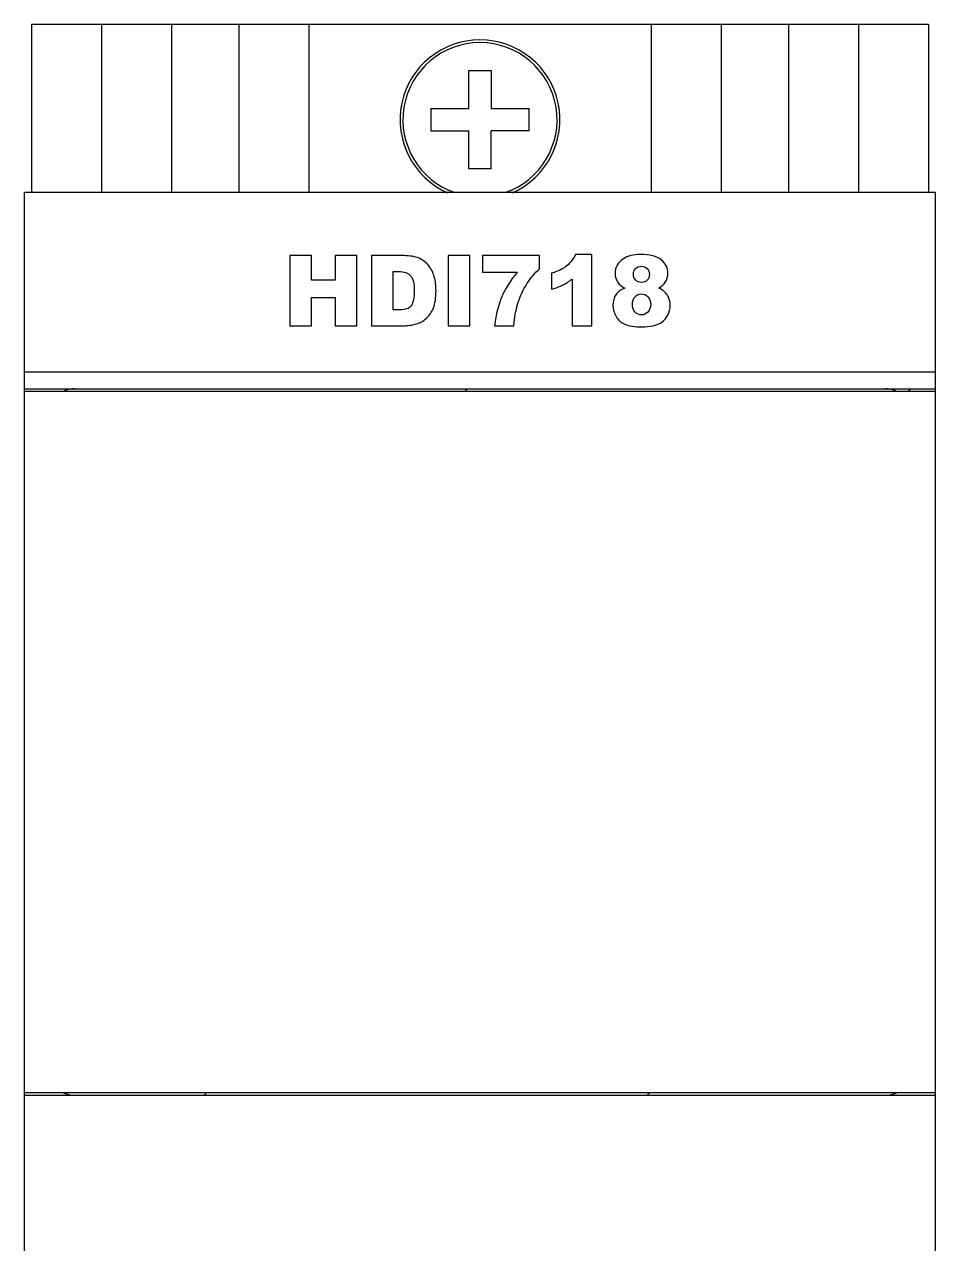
# Model space of a CAD drawing. Header units: inches. Extents: x 0 to 32, y 0 to 130.
# Drawn here: x -0.25 to 32.25, y 86.51 to 130 of the extents above; entities that cross this region are included whole.
import ezdxf

# ---------------------------------------------------------------- set-up
doc = ezdxf.new("R2010")
doc.units = ezdxf.units.IN
doc.header["$LTSCALE"] = 1.21
doc.header["$MEASUREMENT"] = 0
doc.layers.get('0').update_dxf_attribs({"linetype": 'CONTINUOUS'})
doc.layers.add('02___PRT_ALL_AXES', color=7, linetype='CONTINUOUS')
doc.layers.add('03___PRT_ALL_CURVES', color=7, linetype='CONTINUOUS')

msp = doc.modelspace()

# ---------------------------------------------------------------- linework, layer by layer
at = {"color": 7, "linetype": 'Continuous'}
for p, q in [((0, 130), (0, 124)), ((32, 130), (32, 124)), ((15.6, 127), (15.6, 128.35)), ((15.6, 128.35), (16.4, 128.35)), ((16.4, 128.35), (16.4, 127)), ((14.25, 127), (14.25, 126.2)), ((14.25, 127), (15.6, 127)), ((16.4, 127), (17.75, 127)), ((17.75, 126.2), (17.75, 127)), ((14.25, 126.2), (15.6, 126.2)), ((15.6, 124.85), (15.6, 126.2)), ((16.4, 124.85), (16.4, 126.2)), ((17.75, 126.2), (16.4, 126.2)), ((16.4, 124.85), (15.6, 124.85)), ((-0.25, 6), (-0.25, 124)), ((32.25, 124), (-0.25, 124)), ((32.25, 6), (32.25, 124)), ((32.25, 117.6), (-0.25, 117.6)), ((-0.25, 117), (32.25, 117)), ((32.25, 116.9), (-0.25, 116.9)), ((-0.25, 91.9), (32.25, 91.9)), ((-0.25, 91.8), (32.25, 91.8))]:
    msp.add_line(p, q, dxfattribs=at)
at = {"color": 2, "linetype": 'Continuous'}
for p, q in [((15.455, 116.9), (15.555, 117)), ((31.261, 116.9), (31.361, 117)), ((6.161, 91.8), (6.261, 91.9)), ((21.966, 91.8), (22.066, 91.9))]:
    msp.add_line(p, q, dxfattribs=at)
at = {"color": 7, "linetype": 'Continuous'}
for centre, radius, start, end in [((16, 126.6), 2.85, 293.7203, 246.2797), ((16, 126.6), 2.75, 288.8396, 251.1604), ((1.55, 116), 1, 90, 114.4508), ((30.45, 116), 1, 65.5492, 90), ((1.55, 92.8), 1, 245.5492, 270), ((30.45, 92.8), 1, 270, 294.4508)]:
    msp.add_arc(centre, radius, start, end, dxfattribs=at)
at = {"layer": '02___PRT_ALL_AXES', "color": 7, "linetype": 'Continuous'}
for p, q in [((32, 130), (0, 130)), ((2.5, 130), (2.5, 124)), ((5, 130), (5, 124)), ((7.4, 130), (7.4, 124)), ((9.9, 130), (9.9, 124)), ((22.1, 130), (22.1, 124)), ((24.6, 130), (24.6, 124)), ((27, 130), (27, 124)), ((29.5, 130), (29.5, 124))]:
    msp.add_line(p, q, dxfattribs=at)
at = {"layer": '03___PRT_ALL_CURVES', "color": 4, "linetype": 'Continuous'}
for p, q in [((19.987, 121.793), (19.412, 121.793)), ((19.987, 119.25), (19.987, 121.793)), ((9.215, 121.75), (9.215, 119.25)), ((9.987, 121.75), (9.215, 121.75)), ((9.987, 120.875), (9.987, 121.75)), ((10.831, 121.75), (10.831, 120.875)), ((11.607, 121.75), (10.831, 121.75)), ((11.607, 119.25), (11.607, 121.75)), ((12.131, 121.75), (12.131, 119.25)), ((13.278, 121.75), (12.131, 121.75)), ((14.868, 121.75), (14.868, 119.25)), ((15.642, 121.75), (14.868, 121.75)), ((15.642, 119.25), (15.642, 121.75)), ((16.095, 121.75), (16.095, 121.163)), ((18.123, 121.75), (16.095, 121.75)), ((18.123, 121.281), (18.123, 121.75)), ((12.903, 119.818), (12.903, 121.184)), ((12.903, 121.184), (13.096, 121.184)), ((16.095, 121.163), (17.33, 121.163)), ((18.555, 121.122), (18.555, 120.553)), ((19.284, 120.916), (19.284, 119.25)), ((10.831, 120.875), (9.987, 120.875)), ((9.987, 119.25), (9.987, 120.261)), ((9.987, 120.261), (10.831, 120.261)), ((10.831, 120.261), (10.831, 119.25)), ((13.092, 119.818), (12.903, 119.818)), ((9.215, 119.25), (9.987, 119.25)), ((10.831, 119.25), (11.607, 119.25)), ((12.131, 119.25), (13.278, 119.25)), ((14.868, 119.25), (15.642, 119.25)), ((16.517, 119.25), (17.209, 119.25)), ((19.284, 119.25), (19.987, 119.25))]:
    msp.add_line(p, q, dxfattribs=at)
msp.add_arc((21.777, 121.12), 1.912, 270.0061, 282.0044, dxfattribs=at)
for points in [[(19.412, 121.793), (19.337, 121.636), (19.235, 121.503), (19.105, 121.397)], [(21.723, 121.793), (21.471, 121.793), (21.268, 121.741), (21.114, 121.639)], [(22.463, 121.601), (22.303, 121.728), (22.057, 121.793), (21.723, 121.793)], [(13.826, 121.658), (13.686, 121.719), (13.503, 121.75), (13.278, 121.75)], [(14.171, 121.393), (14.08, 121.508), (13.966, 121.597), (13.826, 121.658)], [(14.37, 120.993), (14.329, 121.145), (14.262, 121.278), (14.171, 121.393)], [(19.105, 121.397), (18.974, 121.29), (18.79, 121.197), (18.555, 121.122)], [(21.114, 121.639), (20.916, 121.506), (20.819, 121.334), (20.819, 121.126)], [(21.551, 121.29), (21.604, 121.342), (21.672, 121.37), (21.757, 121.37)], [(21.757, 121.37), (21.839, 121.37), (21.907, 121.342), (21.961, 121.287)], [(22.704, 121.121), (22.704, 121.313), (22.623, 121.474), (22.463, 121.601)], [(13.096, 121.184), (13.295, 121.184), (13.439, 121.134), (13.525, 121.036)], [(13.525, 121.036), (13.611, 120.938), (13.655, 120.758), (13.655, 120.493)], [(14.431, 120.509), (14.431, 120.679), (14.411, 120.839), (14.37, 120.993)], [(17.33, 121.163), (17.076, 120.848), (16.89, 120.553), (16.773, 120.277)], [(17.682, 120.764), (17.799, 120.948), (17.946, 121.121), (18.123, 121.281)], [(18.954, 120.706), (19.059, 120.759), (19.17, 120.829), (19.284, 120.916)], [(20.819, 121.126), (20.819, 120.998), (20.853, 120.885), (20.921, 120.788)], [(21.472, 121.085), (21.472, 121.168), (21.498, 121.237), (21.551, 121.29)], [(21.553, 120.875), (21.498, 120.928), (21.472, 120.998), (21.472, 121.085)], [(21.961, 121.287), (22.015, 121.233), (22.042, 121.163), (22.042, 121.078)], [(22.042, 121.078), (22.042, 120.995), (22.016, 120.926), (21.966, 120.875)], [(22.608, 120.805), (22.671, 120.902), (22.704, 121.008), (22.704, 121.121)], [(13.655, 120.493), (13.655, 120.292), (13.635, 120.147), (13.596, 120.059)], [(14.339, 119.886), (14.4, 120.033), (14.431, 120.241), (14.431, 120.509)], [(17.341, 120.013), (17.424, 120.289), (17.538, 120.539), (17.682, 120.764)], [(18.555, 120.553), (18.715, 120.601), (18.848, 120.652), (18.954, 120.706)], [(21.16, 120.594), (21.017, 120.538), (20.913, 120.459), (20.845, 120.357)], [(20.921, 120.788), (20.971, 120.717), (21.051, 120.652), (21.16, 120.594)], [(21.769, 120.797), (21.679, 120.797), (21.607, 120.822), (21.553, 120.875)], [(21.966, 120.875), (21.914, 120.822), (21.848, 120.797), (21.769, 120.797)], [(22.383, 120.594), (22.485, 120.662), (22.56, 120.732), (22.608, 120.805)], [(22.684, 120.336), (22.618, 120.442), (22.518, 120.529), (22.383, 120.594)], [(13.596, 120.059), (13.558, 119.97), (13.505, 119.907), (13.437, 119.871)], [(16.773, 120.277), (16.657, 120), (16.571, 119.658), (16.517, 119.25)], [(20.845, 120.357), (20.777, 120.254), (20.742, 120.132), (20.742, 119.985)], [(21.435, 120.009), (21.435, 120.125), (21.466, 120.217), (21.53, 120.285)], [(21.53, 120.285), (21.595, 120.353), (21.67, 120.387), (21.757, 120.387)], [(21.757, 120.387), (21.844, 120.387), (21.921, 120.352), (21.987, 120.281)], [(21.987, 120.281), (22.054, 120.21), (22.088, 120.12), (22.088, 120.011)], [(22.785, 119.982), (22.785, 120.111), (22.751, 120.229), (22.684, 120.336)], [(13.437, 119.871), (13.369, 119.835), (13.253, 119.818), (13.092, 119.818)], [(14.086, 119.516), (14.194, 119.615), (14.278, 119.739), (14.339, 119.886)], [(17.209, 119.25), (17.231, 119.543), (17.276, 119.797), (17.341, 120.013)], [(20.742, 119.985), (20.742, 119.835), (20.778, 119.698), (20.851, 119.577)], [(21.535, 119.737), (21.467, 119.808), (21.435, 119.898), (21.435, 120.009)], [(21.766, 119.634), (21.679, 119.634), (21.602, 119.668), (21.535, 119.737)], [(21.989, 119.74), (21.923, 119.668), (21.848, 119.634), (21.766, 119.634)], [(22.088, 120.011), (22.088, 119.901), (22.054, 119.811), (21.989, 119.74)], [(22.487, 119.379), (22.571, 119.438), (22.641, 119.521), (22.698, 119.63)], [(22.698, 119.63), (22.756, 119.739), (22.785, 119.855), (22.785, 119.982)], [(13.278, 119.25), (13.415, 119.25), (13.568, 119.272), (13.739, 119.318)], [(13.739, 119.318), (13.862, 119.351), (13.977, 119.417), (14.086, 119.516)], [(20.851, 119.577), (20.923, 119.455), (21.031, 119.363), (21.171, 119.301)], [(21.171, 119.301), (21.31, 119.24), (21.512, 119.207), (21.778, 119.207)], [(22.175, 119.249), (22.299, 119.276), (22.403, 119.32), (22.487, 119.379)]]:
    msp.add_open_spline(points, degree=3, dxfattribs=at)

doc.saveas('drawing.dxf')
